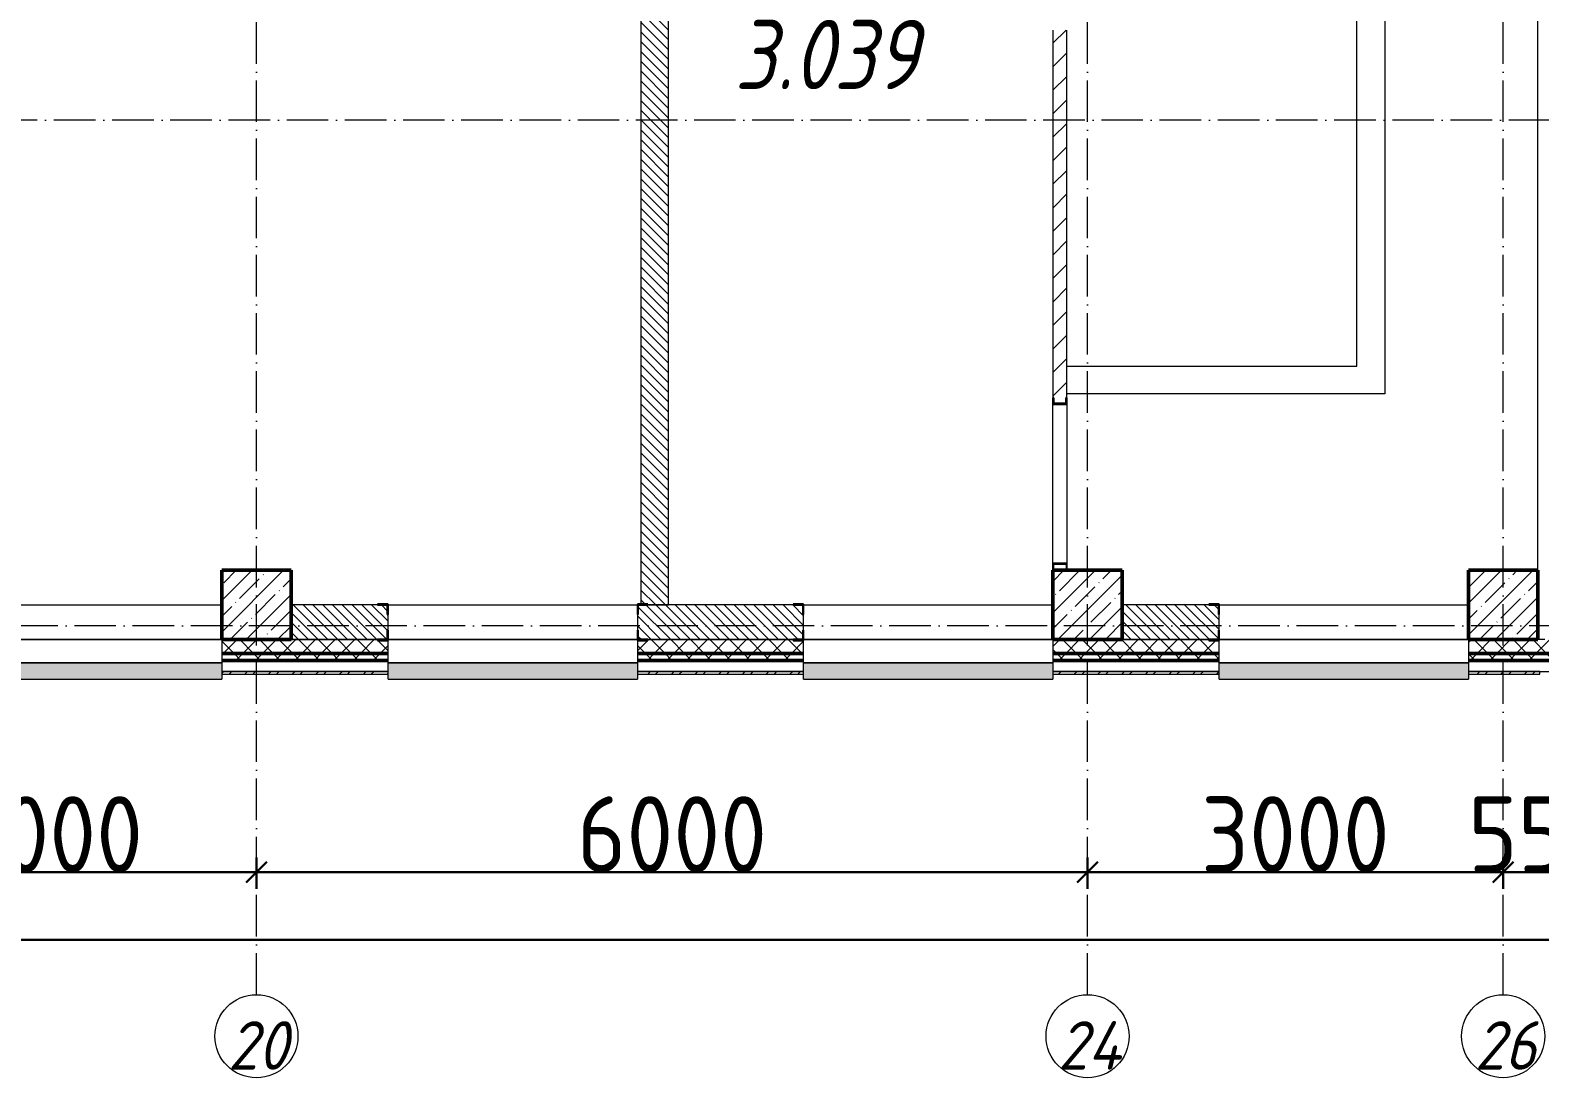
# Model space of a CAD drawing. Header units: millimetres. Extents: x 35697 to 388678, y -91946 to 171347.
# Drawn here: x 311188 to 322086, y -91946 to -84382 of the extents above; entities that cross this region are included whole.
import ezdxf

# ---------------------------------------------------------------- set-up
doc = ezdxf.new("R2010")
doc.units = ezdxf.units.MM
doc.linetypes.add('50_200_ШТРИХ_1Т_ш5_п1_п1_', pattern=[700, 500, -100, 0, -100])
for name, color, linetype, lineweight in [('A-____-____-DIMS', 7, 'Continuous', 9), ('A-FLOR-____-OTLN', 7, 'Continuous', 9), ('A-GENM-____-MCUT', 7, 'Continuous', 25), ('A-GENM-____-OTLN-1', 7, 'Continuous', 25), ('A-GLAZ-____-OTLN', 7, 'Continuous', 9), ('A-WALL-____-MCUT-2', 7, 'Continuous', 50), ('A-WALL-____-MCUT-3', 7, 'Continuous', 9), ('A-WALL-____-OTLN', 7, 'Continuous', 9), ('A-WALL-____-PATT-1', 7, 'Continuous', 9), ('A-WALL-FNSH-MCUT-1', 7, 'Continuous', 9), ('I-WALL-____-OTLN', 7, 'Continuous', 9), ('S-COLS-____-MCUT', 7, 'Continuous', 50), ('S-COLS-____-OTLN', 7, 'Continuous', 9), ('S-GRID-____-IDEN', 7, 'Continuous', 9), ('S-GRID-____-OTLN-1', 7, '50_200_ШТРИХ_1Т_ш5_п1_п1_', 9), ('Марки помещений', 7, 'Continuous', 9), ('стяжа', 7, 'Continuous', 30)]:
    doc.layers.add(name, color=color, linetype=linetype, lineweight=lineweight)
doc.layers.add('A-GLAZ-____-OTLN-1', color=7, linetype='Continuous', lineweight=9, true_color=0xc0c0c0)
doc.styles.add('ISOCPEUR_I', font='isocpeui.ttf', dxfattribs={"width": 0.9, "height": 2.5})
doc.styles.add('ISOCPEUR_I_2', font='isocpeui.ttf', dxfattribs={"width": 0.85, "height": 2.3})
doc.styles.add('ISOCPEUR_I_9', font='isocpeui.ttf', dxfattribs={"width": 0.9, "height": 250})
doc.styles.add('СПДС', font='isocpeur.ttf', dxfattribs={"width": 0.9})
doc.dimstyles.new('ISO-2_5_0_9К_БОЛЬШОЙ_ОСИ', dxfattribs={"dimscale": 304.8, "dimtxt": 248.995294, "dimasz": 0.492126, "dimexe": 0.393701, "dimexo": 0, "dimgap": 0, "dimtad": 1, "dimdec": 0, "dimzin": 0, "dimdsep": 46, "dimtxsty": 'ISOCPEUR_I_9', "dimblk1": 'OBLIQUE', "dimblk2": 'OBLIQUE', "dimsah": 1, "dimcen": 0.09, "dimdle": 0.393701, "dimazin": 0, "dimtfac": 1, "dimtdec": 4, "dimtix": 1, "dimtmove": 0, "dimatfit": 3, "dimfxl": 1, "dimtvp": 1, "dimtolj": 1, "dimtzin": 0, "dimarcsym": 2})
pattern_1 = [(135, (283770.707, -86863.456), (-35.35534, -35.35534), [])]
pattern_2 = [(45, (283770.71, -86863.46), (-70.71068, 70.71068), []), (135, (283770.71, -86863.46), (-70.71068, -70.71068), [])]

# ---------------------------------------------------------------- blocks, each defined once
blk = doc.blocks.new('BSC_Колонна _Прямоугольная - 500х500-V72-АР1_План отверстий 3 этажа в осях 1-64_А-ГГ')
at = {"layer": 'S-COLS-____-OTLN'}
h = blk.add_hatch(dxfattribs=at)
h.set_pattern_fill('FP_109', color=256, style=0, pattern_type=2)
h.set_pattern_definition([(45, (-38050, 1668.96), (-114.04925, 114.04925), []), (45, (-37935.95, 1668.96), (-114.04925, 114.04925), [201.613, -40.323, 3.353, -36.97])])
h.paths.add_polyline_path([(-250, -250), (250, -250), (250, 250), (-250, 250)], flags=0)
at = {"layer": 'S-COLS-____-MCUT'}
for p, q in [((250, 250), (-250, 250)), ((-250, 250), (-250, -250)), ((250, -250), (250, 250)), ((-250, -250), (250, -250))]:
    blk.add_line(p, q, dxfattribs=at)
blk = doc.blocks.new('BSC_Колонна _Прямоугольная - 500х500-V74-АР1_План отверстий 3 этажа в осях 1-64_А-ГГ')
at = {"layer": 'S-COLS-____-OTLN'}
h = blk.add_hatch(dxfattribs=at)
h.set_pattern_fill('FP_111', color=256, style=0, pattern_type=2)
h.set_pattern_definition([(45, (-29050, 1668.96), (-114.04925, 114.04925), []), (45, (-28935.95, 1668.96), (-114.04925, 114.04925), [201.613, -40.323, 3.353, -36.97])])
h.paths.add_polyline_path([(-250, -250), (250, -250), (250, 250), (-250, 250)], flags=0)
at = {"layer": 'S-COLS-____-MCUT'}
for p, q in [((250, 250), (-250, 250)), ((-250, 250), (-250, -250)), ((250, -250), (250, 250)), ((-250, -250), (250, -250))]:
    blk.add_line(p, q, dxfattribs=at)
blk = doc.blocks.new('BSC_Колонна _Прямоугольная - 500х500-V113-АР1_План отверстий 3 этажа в осях 1-64_А-ГГ')
at = {"layer": 'S-COLS-____-OTLN'}
h = blk.add_hatch(dxfattribs=at)
h.set_pattern_fill('FP_136', color=256, style=0, pattern_type=2)
h.set_pattern_definition([(45, (-35050, 1668.96), (-114.04925, 114.04925), []), (45, (-34935.95, 1668.96), (-114.04925, 114.04925), [201.613, -40.323, 3.353, -36.97])])
h.paths.add_polyline_path([(-150, -250), (250, -250), (250, 250), (-250, 250), (-250, -250), (-153, -250)], flags=0)
at = {"layer": 'S-COLS-____-MCUT'}
for p, q in [((-250, 250), (-250, -250)), ((-153, 250), (-247, 250)), ((250, 250), (-150, 250)), ((250, -250), (250, 250)), ((-250, -250), (250, -250))]:
    blk.add_line(p, q, dxfattribs=at)
blk = doc.blocks.new('Фахверк_СКБ_Уголок - 250_2700-27497298-АР1_План отверстий 3 этажа в осях 1-64_А-ГГ')
at = {"layer": 'A-GENM-____-MCUT'}
for p, q in [((200, 181), (125, 181)), ((125, 181), (125, 106)), ((131, 106), (131, 175)), ((131, 175), (200, 175)), ((200, 175), (200, 181)), ((125, 106), (131, 106)), ((131, -6), (125, -6)), ((125, -6), (125, -81)), ((125, -81), (200, -81)), ((131, -75), (131, -6)), ((200, -75), (131, -75)), ((200, -81), (200, -75))]:
    blk.add_line(p, q, dxfattribs=at)
blk = doc.blocks.new('154_Стойка_СКБ_Швеллер - СМ-2180_100-28318692-АР1_План отверстий 3 этажа в осях 1-64_А-ГГ')
at = {"layer": 'A-GENM-____-MCUT'}
for p, q in [((171, 50), (125, 50)), ((125, 50), (125, -50)), ((129.5, 42.4), (171, 42.4)), ((129.5, -42.4), (129.5, 42.4)), ((171, 42.4), (171, 50)), ((125, -50), (171, -50)), ((171, -42.4), (129.5, -42.4)), ((171, -50), (171, -42.4))]:
    blk.add_line(p, q, dxfattribs=at)
blk = doc.blocks.new('154_Фахверк_СКБ_Швеллер - Тип_100_3550_1-28320239-АР1_План отверстий 3 этажа в осях 1-64_А-ГГ')
at = {"layer": 'A-GENM-____-MCUT'}
for p, q in [((175, 50), (125, 50)), ((125, 50), (125, -50)), ((128, 47), (175, 47)), ((128, -47), (128, 47)), ((175, 47), (175, 50)), ((125, -50), (175, -50)), ((175, -47), (128, -47)), ((175, -50), (175, -47))]:
    blk.add_line(p, q, dxfattribs=at)
blk = doc.blocks.new('Отлив_СКБ - Отлив витража_120_НВФ-31885687-АР1_План отверстий 3 этажа в осях 1-64_А-ГГ')
at = {"layer": 'A-GLAZ-____-OTLN-1'}
for points in [[(0, 0), (0, -2), (1800, -2), (1800, 0), (534, 0)], [(0, -2), (0, -120), (1800, -120), (1800, -2), (534, -2)]]:
    blk.add_hatch(color=256, dxfattribs=at).paths.add_polyline_path(points, flags=0)
at = {"layer": 'A-GLAZ-____-OTLN'}
for p, q in [((0, 0), (1800, 0)), ((1800, -2), (0, -2)), ((0, -120), (0, -83)), ((1800, -83), (1800, -120)), ((0, -120), (1800, -120))]:
    blk.add_line(p, q, dxfattribs=at)
blk = doc.blocks.new('Отлив_СКБ - Отлив витража_120_НВФ-V214-АР1_План отверстий 3 этажа в осях 1-64_А-ГГ')
at = {"layer": 'A-GLAZ-____-OTLN-1'}
for points in [[(0, -2), (1800, -2), (1800, 0), (0, 0)], [(731, -120), (1800, -120), (1800, -2), (0, -2), (0, -120)]]:
    blk.add_hatch(color=256, dxfattribs=at).paths.add_polyline_path(points, flags=0)
at = {"layer": 'A-GLAZ-____-OTLN'}
for p, q in [((0, 0), (1800, 0)), ((1800, -2), (0, -2)), ((0, -120), (0, -83)), ((1800, -63), (1800, -120)), ((0, -120), (1800, -120))]:
    blk.add_line(p, q, dxfattribs=at)
blk = doc.blocks.new('Ось сетки - Круг_Ø6_00__ISO-2_5_0_9K_-25732049-АР1_План отверстий 3 этажа в осях 1-64_А-ГГ')
at = {"layer": 'S-GRID-____-IDEN'}
blk.add_circle((0, 0), 3, dxfattribs=at)
blk = doc.blocks.new('_Oblique')
at = {"color": 0, "linetype": 'ByBlock', "lineweight": -2}
blk.add_line((-0.5, -0.5), (0.5, 0.5), dxfattribs=at)
blk = doc.blocks.new('*D2114')
at = {"layer": 'A-____-____-DIMS', "color": 0, "lineweight": -2, "transparency": 16777216}
for p, q in [((309821, -90356), (309821, -90582)), ((312821, -90356), (312821, -90582)), ((309701, -90462), (312941, -90462))]:
    blk.add_line(p, q, dxfattribs=at)
at = {"layer": 'Defpoints', "color": 0, "transparency": 16777216}
for p in [(309821, -90356), (312821, -90356), (312821, -90462)]:
    blk.add_point(p, dxfattribs=at)
at = {"layer": 'A-____-____-DIMS', "color": 0, "lineweight": -2, "transparency": 16777216, "xscale": 150, "yscale": 150, "zscale": 150, "rotation": 180}
blk.add_blockref('_Oblique', (309821, -90462), dxfattribs=at)
at = {"layer": 'A-____-____-DIMS', "color": 0, "lineweight": -2, "transparency": 16777216, "xscale": 150, "yscale": 150, "zscale": 150}
blk.add_blockref('_Oblique', (312821, -90462), dxfattribs=at)
at = {"layer": 'A-____-____-DIMS', "color": 0, "transparency": 16777216, "insert": (311321, -90188), "char_height": 548.6, "attachment_point": 5, "style": 'СПДС'}
blk.add_mtext('\\A1;3000', dxfattribs=at)
blk = doc.blocks.new('*D2115')
at = {"layer": 'A-____-____-DIMS', "color": 0, "lineweight": -2, "transparency": 16777216}
for p, q in [((312821, -90356), (312821, -90582)), ((318821, -90356), (318821, -90582)), ((312701, -90462), (318941, -90462))]:
    blk.add_line(p, q, dxfattribs=at)
at = {"layer": 'Defpoints', "color": 0, "transparency": 16777216}
for p in [(312821, -90356), (318821, -90356), (318821, -90462)]:
    blk.add_point(p, dxfattribs=at)
at = {"layer": 'A-____-____-DIMS', "color": 0, "lineweight": -2, "transparency": 16777216, "xscale": 150, "yscale": 150, "zscale": 150, "rotation": 180}
blk.add_blockref('_Oblique', (312821, -90462), dxfattribs=at)
at = {"layer": 'A-____-____-DIMS', "color": 0, "lineweight": -2, "transparency": 16777216, "xscale": 150, "yscale": 150, "zscale": 150}
blk.add_blockref('_Oblique', (318821, -90462), dxfattribs=at)
at = {"layer": 'A-____-____-DIMS', "color": 0, "transparency": 16777216, "insert": (315821, -90188), "char_height": 548.6, "attachment_point": 5, "style": 'СПДС'}
blk.add_mtext('\\A1;6000', dxfattribs=at)
blk = doc.blocks.new('*D2116')
at = {"layer": 'A-____-____-DIMS', "color": 0, "lineweight": -2, "transparency": 16777216}
for p, q in [((318821, -90356), (318821, -90582)), ((321821, -90356), (321821, -90582)), ((318701, -90462), (321941, -90462))]:
    blk.add_line(p, q, dxfattribs=at)
at = {"layer": 'Defpoints', "color": 0, "transparency": 16777216}
for p in [(318821, -90356), (321821, -90356), (321821, -90462)]:
    blk.add_point(p, dxfattribs=at)
at = {"layer": 'A-____-____-DIMS', "color": 0, "lineweight": -2, "transparency": 16777216, "xscale": 150, "yscale": 150, "zscale": 150, "rotation": 180}
blk.add_blockref('_Oblique', (318821, -90462), dxfattribs=at)
at = {"layer": 'A-____-____-DIMS', "color": 0, "lineweight": -2, "transparency": 16777216, "xscale": 150, "yscale": 150, "zscale": 150}
blk.add_blockref('_Oblique', (321821, -90462), dxfattribs=at)
at = {"layer": 'A-____-____-DIMS', "color": 0, "transparency": 16777216, "insert": (320321, -90188), "char_height": 548.6, "attachment_point": 5, "style": 'СПДС'}
blk.add_mtext('\\A1;3000', dxfattribs=at)
blk = doc.blocks.new('*D2117')
at = {"layer": 'A-____-____-DIMS', "color": 0, "lineweight": -2, "transparency": 16777216}
for p, q in [((321821, -90356), (321821, -90582)), ((322371, -90356), (322371, -90582)), ((321821, -90462), (321671, -90462)), ((321821, -90462), (322371, -90462)), ((322371, -90462), (322521, -90462))]:
    blk.add_line(p, q, dxfattribs=at)
at = {"layer": 'Defpoints', "color": 0, "transparency": 16777216}
for p in [(321821, -90356), (322371, -90356), (322371, -90462)]:
    blk.add_point(p, dxfattribs=at)
at = {"layer": 'A-____-____-DIMS', "color": 0, "lineweight": -2, "transparency": 16777216, "xscale": 150, "yscale": 150, "zscale": 150}
blk.add_blockref('_Oblique', (321821, -90462), dxfattribs=at)
at = {"layer": 'A-____-____-DIMS', "color": 0, "lineweight": -2, "transparency": 16777216, "xscale": 150, "yscale": 150, "zscale": 150, "rotation": 180}
blk.add_blockref('_Oblique', (322371, -90462), dxfattribs=at)
at = {"layer": 'A-____-____-DIMS', "color": 0, "transparency": 16777216, "insert": (322096, -90188), "char_height": 548.6, "attachment_point": 5, "style": 'СПДС'}
blk.add_mtext('\\A1;550', dxfattribs=at)
blk = doc.blocks.new('*D2135')
at = {"layer": 'A-____-____-DIMS', "color": 0, "lineweight": -2, "transparency": 16777216}
for p, q in [((281421, -90844), (281421, -91070)), ((384921, -90844), (384921, -91070)), ((281301, -90950), (385041, -90950))]:
    blk.add_line(p, q, dxfattribs=at)
at = {"layer": 'Defpoints', "color": 0, "transparency": 16777216}
for p in [(281421, -90844), (384921, -90844), (384921, -90950)]:
    blk.add_point(p, dxfattribs=at)
at = {"layer": 'A-____-____-DIMS', "color": 0, "lineweight": -2, "transparency": 16777216, "xscale": 150, "yscale": 150, "zscale": 150, "rotation": 180}
blk.add_blockref('_Oblique', (281421, -90950), dxfattribs=at)
at = {"layer": 'A-____-____-DIMS', "color": 0, "lineweight": -2, "transparency": 16777216, "xscale": 150, "yscale": 150, "zscale": 150}
blk.add_blockref('_Oblique', (384921, -90950), dxfattribs=at)
at = {"layer": 'A-____-____-DIMS', "color": 0, "transparency": 16777216, "insert": (333171, -90676), "char_height": 548.6, "attachment_point": 5, "style": 'СПДС'}
blk.add_mtext('\\A1;103500', dxfattribs=at)
blk = doc.blocks.new('3эт')
at = {"layer": 'S-GRID-____-OTLN-1', "color": 251, "ltscale": 0.6, "true_color": 0x636466}
for p, q in [((312820.7, -91346.1), (312820.7, -76712.9)), ((318820.7, -91346.1), (318820.7, -76712.9)), ((321820.7, -91346.1), (321820.7, -76712.9)), ((387697.2, -85032.4), (279101.9, -85032.4)), ((387845.1, -88682.4), (279101.9, -88682.4))]:
    blk.add_line(p, q, dxfattribs=at)
at = {"layer": 'S-GRID-____-IDEN', "char_height": 350, "attachment_point": 1, "style": 'ISOCPEUR_I'}
for s, insert, width in [('20', (312615.8, -91537.3), 404.05), ('24', (318606.8, -91537.3), 425.696), ('26', (321615.8, -91537.3), 404.05)]:
    blk.add_mtext(s, dxfattribs=dict(at, insert=insert, width=width))
at = {"layer": 'A-____-____-DIMS'}
for base, p1, p2, override, picture, middle in [((312820.7, -90462), (309820.7, -90355.9), (312820.7, -90355.9), {"dimtxt": 1.8, "dimpost": '<>', "dimtxsty": 'СПДС', "dimfxl": 3000}, '*D2114', (311320.7, -90187.7)), ((318820.7, -90462), (312820.7, -90355.9), (318820.7, -90355.9), {"dimtxt": 1.8, "dimpost": '<>', "dimtxsty": 'СПДС', "dimfxl": 6000}, '*D2115', (315820.7, -90187.7)), ((321820.7, -90462), (318820.7, -90355.9), (321820.7, -90355.9), {"dimtxt": 1.8, "dimpost": '<>', "dimtxsty": 'СПДС', "dimfxl": 3000}, '*D2116', (320320.7, -90187.7)), ((322370.7, -90462), (321820.7, -90355.9), (322370.7, -90355.9), {"dimtxt": 1.8, "dimpost": '<>', "dimtxsty": 'СПДС', "dimfxl": 550}, '*D2117', (322095.7, -90187.7)), ((384920.7, -90950.2), (281420.7, -90844.1), (384920.7, -90844.1), {"dimtxt": 1.8, "dimpost": '<>', "dimtxsty": 'СПДС', "dimfxl": 103500}, '*D2135', (333170.7, -90675.9))]:
    dim = blk.add_linear_dim(base=base, p1=p1, p2=p2, dimstyle='ISO-2_5_0_9К_БОЛЬШОЙ_ОСИ', override=override, dxfattribs=at)
    dim.commit()
    dim.dimension.update_dxf_attribs({"geometry": picture, "text_midpoint": middle})

msp = doc.modelspace()

# ---------------------------------------------------------------- hatches: boundary and pattern name
at = {"layer": 'A-WALL-____-PATT-1'}
h = msp.add_hatch(dxfattribs=at)
h.set_pattern_fill('FP_6', color=256, style=0, pattern_type=2)
h.set_pattern_definition(pattern_1)
h.paths.add_polyline_path([(315796, -88532), (315796, -81432), (315596, -81432), (315596, -88526), (315646, -88526), (315646, -88532)], flags=0)
h = msp.add_hatch(dxfattribs=at)
h.set_pattern_fill('FP_4', color=256, style=0, pattern_type=2)
h.set_pattern_definition([(45, (283770.71, -86863.46), (-84.8528, 84.8528), [])])
h.paths.add_polyline_path([(318574, -88282), (318668, -88282), (318668, -88235), (318574, -88235)], flags=0)
h.paths.add_polyline_path([(318663, -87078), (318663, -87036), (318671, -87036), (318671, -84382), (318571, -84382), (318572, -87036), (318578, -87036), (318578, -87078)], flags=0)
h.paths.add_polyline_path([(318668, -84379), (318668, -84332), (318671, -84332), (318671, -81682), (318571, -81682), (318571, -84332), (318574, -84332), (318574, -84379), (318621, -84379)], flags=0)
h = msp.add_hatch(dxfattribs=at)
h.set_pattern_fill('FP_6', color=256, style=0, pattern_type=2)
h.set_pattern_definition(pattern_1)
h.paths.add_polyline_path([(315577, -88782), (316765, -88782), (316765, -88713), (316771, -88713), (316771, -88601), (316765, -88601), (316765, -88532), (315577, -88532), (315577, -88601), (315571, -88601), (315571, -88713), (315577, -88713)], flags=0)
h.paths.add_polyline_path([(313765, -88782), (313765, -88713), (313771, -88713), (313771, -88601), (313765, -88601), (313765, -88532), (313071, -88532), (313071, -88782), (313696, -88782)], flags=0)
h = msp.add_hatch(dxfattribs=at)
h.set_pattern_fill('FP_6', color=256, style=0, pattern_type=2)
h.set_pattern_definition(pattern_1)
h.paths.add_polyline_path([(319765, -88782), (319765, -88713), (319771, -88713), (319771, -88601), (319765, -88601), (319765, -88532), (319071, -88532), (319071, -88782), (319696, -88782)], flags=0)
h = msp.add_hatch(dxfattribs=at)
h.set_pattern_fill('FP_1', color=256, style=0, pattern_type=2)
h.set_pattern_definition(pattern_2)
h.paths.add_polyline_path([(384521, -88882), (385021, -88882), (385021, -88782), (375996, -88782), (375996, -88788), (375921, -88788), (375921, -88882), (384502, -88882)], flags=0)
h.paths.add_polyline_path([(373014, -88882), (374121, -88882), (374121, -88788), (374046, -88788), (374046, -88782), (366171, -88782), (366171, -88882), (372771, -88882)], flags=0)
h.paths.add_polyline_path([(365171, -88882), (365171, -88782), (364046, -88782), (364046, -88788), (363971, -88788), (363971, -88882), (365060, -88882)], flags=0)
h.paths.add_polyline_path([(362171, -88882), (362171, -88788), (362096, -88788), (362096, -88782), (361046, -88782), (361046, -88788), (360971, -88788), (360971, -88882), (361525, -88882)], flags=0)
h.paths.add_polyline_path([(359171, -88882), (359171, -88782), (358046, -88782), (358046, -88788), (357971, -88788), (357971, -88882), (358046, -88882)], flags=0)
h.paths.add_polyline_path([(354771, -88882), (356171, -88882), (356171, -88782), (354846, -88782), (354846, -88788), (354771, -88788)], flags=0)
h.paths.add_polyline_path([(352688, -88882), (352971, -88882), (352971, -88788), (352896, -88788), (352896, -88782), (351846, -88782), (351846, -88788), (351771, -88788), (351771, -88882), (351804, -88882)], flags=0)
h.paths.add_polyline_path([(349971, -88882), (349971, -88782), (348846, -88782), (348846, -88788), (348771, -88788), (348771, -88882), (348846, -88882)], flags=0)
h.paths.add_polyline_path([(346621, -88882), (346971, -88882), (346971, -88788), (346896, -88788), (346896, -88782), (345846, -88782), (345846, -88788), (345771, -88788), (345771, -88882), (346502, -88882)], flags=0)
h.paths.add_polyline_path([(343971, -88882), (343971, -88788), (343896, -88788), (343896, -88782), (342846, -88782), (342846, -88788), (342771, -88788), (342771, -88882), (343851, -88882)], flags=0)
h.paths.add_polyline_path([(340971, -88882), (340971, -88788), (340896, -88788), (340896, -88782), (339846, -88782), (339846, -88788), (339771, -88788), (339771, -88882), (340316, -88882)], flags=0)
h.paths.add_polyline_path([(336781, -88882), (337971, -88882), (337971, -88788), (337896, -88788), (337896, -88782), (336846, -88782), (336846, -88788), (336771, -88788), (336771, -88882), (336777, -88882)], flags=0)
h.paths.add_polyline_path([(333771, -88882), (334971, -88882), (334971, -88788), (334896, -88788), (334896, -88782), (333846, -88782), (333846, -88788), (333771, -88788)], flags=0)
h.paths.add_polyline_path([(328827, -88882), (328971, -88882), (328971, -88788), (328896, -88788), (328896, -88782), (327846, -88782), (327846, -88788), (327771, -88788), (327771, -88882), (328621, -88882)], flags=0)
h.paths.add_polyline_path([(325971, -88882), (325971, -88788), (325896, -88788), (325896, -88782), (324846, -88782), (324846, -88788), (324771, -88788), (324771, -88882), (325965, -88882)], flags=0)
h.paths.add_polyline_path([(322641, -88882), (322971, -88882), (322971, -88788), (322896, -88788), (322896, -88782), (321571, -88782), (321571, -88882)], flags=0)
h.paths.add_polyline_path([(319106, -88882), (319771, -88882), (319771, -88788), (319696, -88788), (319696, -88782), (318571, -88782), (318571, -88882)], flags=0)
h.paths.add_polyline_path([(316771, -88882), (316771, -88788), (316696, -88788), (316696, -88782), (315646, -88782), (315646, -88788), (315571, -88788), (315571, -88882), (316765, -88882)], flags=0)
h.paths.add_polyline_path([(313771, -88882), (313771, -88788), (313696, -88788), (313696, -88782), (312571, -88782), (312571, -88882), (312920, -88882)], flags=0)
h.paths.add_polyline_path([(310771, -88882), (310771, -88788), (310696, -88788), (310696, -88782), (309571, -88782), (309571, -88882), (310269, -88882)], flags=0)
h.paths.add_polyline_path([(307771, -88882), (307771, -88788), (307696, -88788), (307696, -88782), (306646, -88782), (306646, -88788), (306571, -88788), (306571, -88882), (306734, -88882)], flags=0)
h.paths.add_polyline_path([(297897, -88882), (298771, -88882), (298771, -88788), (298696, -88788), (298696, -88782), (297646, -88782), (297646, -88788), (297571, -88788), (297571, -88882)], flags=0)
h.paths.add_polyline_path([(296129, -88882), (296571, -88882), (296571, -88788), (296496, -88788), (296496, -88782), (291246, -88782), (291246, -88788), (291171, -88788), (291171, -88882), (294671, -88882)], flags=0)
h.paths.add_polyline_path([(289059, -88882), (290171, -88882), (290171, -88788), (290096, -88788), (290096, -88782), (281321, -88782), (281321, -88882), (287292, -88882)], flags=0)
h = msp.add_hatch(dxfattribs=at)
h.set_pattern_fill('FP_1', color=256, style=0, pattern_type=2)
h.set_pattern_definition(pattern_2)
h.paths.add_polyline_path([(385021, -88932), (385121, -88932), (385121, -88882), (375921, -88882), (375921, -88932), (384502, -88932)], flags=0)
h.paths.add_polyline_path([(373014, -88932), (374121, -88932), (374121, -88882), (366171, -88882), (366171, -88932), (372130, -88932)], flags=0)
h.paths.add_polyline_path([(365060, -88932), (365171, -88932), (365171, -88882), (363971, -88882), (363971, -88932), (364177, -88932)], flags=0)
h.paths.add_polyline_path([(360971, -88932), (362171, -88932), (362171, -88882), (360971, -88882)], flags=0)
h.paths.add_polyline_path([(357991, -88932), (359171, -88932), (359171, -88882), (357971, -88882), (357971, -88932)], flags=0)
h.paths.add_polyline_path([(356171, -88932), (356171, -88882), (354771, -88882), (354771, -88932), (355339, -88932)], flags=0)
h.paths.add_polyline_path([(352971, -88932), (352971, -88882), (351771, -88882), (351771, -88932), (352688, -88932)], flags=0)
h.paths.add_polyline_path([(349971, -88932), (349971, -88882), (348771, -88882), (348771, -88932)], flags=0)
h.paths.add_polyline_path([(346971, -88932), (346971, -88882), (345771, -88882), (345771, -88932), (346502, -88932)], flags=0)
h.paths.add_polyline_path([(342771, -88932), (343971, -88932), (343971, -88882), (342771, -88882)], flags=0)
h.paths.add_polyline_path([(339771, -88932), (340971, -88932), (340971, -88882), (339771, -88882)], flags=0)
h.paths.add_polyline_path([(336781, -88932), (337971, -88932), (337971, -88882), (336771, -88882), (336771, -88932)], flags=0)
h.paths.add_polyline_path([(334971, -88932), (334971, -88882), (333771, -88882), (333771, -88932), (334130, -88932)], flags=0)
h.paths.add_polyline_path([(328827, -88932), (328971, -88932), (328971, -88882), (327771, -88882), (327771, -88932), (327944, -88932)], flags=0)
h.paths.add_polyline_path([(325971, -88932), (325971, -88882), (324771, -88882), (324771, -88932), (325292, -88932)], flags=0)
h.paths.add_polyline_path([(322641, -88932), (322971, -88932), (322971, -88882), (321571, -88882), (321571, -88932)], flags=0)
h.paths.add_polyline_path([(319771, -88932), (319771, -88882), (318571, -88882), (318571, -88932), (319106, -88932)], flags=0)
h.paths.add_polyline_path([(316771, -88932), (316771, -88882), (315571, -88882), (315571, -88932)], flags=0)
h.paths.add_polyline_path([(313771, -88932), (313771, -88882), (312571, -88882), (312571, -88932), (312920, -88932)], flags=0)
h.paths.add_polyline_path([(310771, -88932), (310771, -88882), (309571, -88882), (309571, -88932), (310269, -88932)], flags=0)
h.paths.add_polyline_path([(306734, -88932), (307771, -88932), (307771, -88882), (306571, -88882), (306571, -88932)], flags=0)
h.paths.add_polyline_path([(297571, -88932), (298771, -88932), (298771, -88882), (297571, -88882)], flags=0)
h.paths.add_polyline_path([(296571, -88932), (296571, -88882), (291171, -88882), (291171, -88932), (296129, -88932)], flags=0)
h.paths.add_polyline_path([(289943, -88932), (290171, -88932), (290171, -88882), (281221, -88882), (281221, -88932), (289059, -88932)], flags=0)
h = msp.add_hatch(dxfattribs=at)
h.set_pattern_fill('FP_3', color=256, style=0, pattern_type=2)
h.set_pattern_definition([(45, (283770.71, -86863.46), (-85.5366, 85.5366), []), (45, (283827.73, -86863.46), (-85.5366, 85.5366), [])])
h.paths.add_polyline_path([(322086, -89032), (322086, -89012), (321572, -89012), (321572, -89032)], flags=0)
h.paths.add_polyline_path([(319771, -89032), (319771, -89012), (318571, -89012), (318571, -89032), (319106, -89032)], flags=0)
h.paths.add_polyline_path([(316771, -89032), (316771, -89012), (315572, -89012), (315572, -89032)], flags=0)
h.paths.add_polyline_path([(313771, -89032), (313771, -89012), (312571, -89012), (312571, -89032), (312920, -89032)], flags=0)
h.paths.add_polyline_path([(310269, -89032), (310771, -89032), (310771, -89012), (309572, -89012), (309572, -89032)], flags=0)
h.paths.add_polyline_path([(307771, -89032), (307771, -89012), (306571, -89012), (306571, -89032), (306734, -89032)], flags=0)
h.paths.add_polyline_path([(297897, -89032), (298771, -89032), (298771, -89012), (297571, -89012), (297571, -89032)], flags=0)
h.paths.add_polyline_path([(296571, -89032), (296571, -89012), (291171, -89012), (291171, -89032), (296129, -89032)], flags=0)
h.paths.add_polyline_path([(289943, -89032), (290171, -89032), (290171, -89012), (281091, -89012), (281091, -89032), (289059, -89032)], flags=0)

# ---------------------------------------------------------------- linework, layer by layer
at = {"layer": 'A-FLOR-____-OTLN'}
msp.add_line((322071, -88282), (322071, -81682), dxfattribs=at)
at = {"layer": 'A-WALL-____-MCUT-2'}
for p, q in [((312571, -88882), (313771, -88882)), ((315571, -88882), (316771, -88882)), ((318571, -88882), (319771, -88882)), ((321571, -88882), (322971, -88882)), ((312571, -88932), (313771, -88932)), ((315571, -88932), (316771, -88932)), ((318571, -88932), (319771, -88932)), ((321571, -88932), (322971, -88932))]:
    msp.add_line(p, q, dxfattribs=at)
at = {"layer": 'A-WALL-____-MCUT-3'}
for p, q in [((315796, -88532), (315796, -81432)), ((315596, -81632), (315596, -88526)), ((313696, -88532), (313071, -88532)), ((315646, -88532), (315796, -88532)), ((316696, -88532), (315646, -88532)), ((319696, -88532), (319071, -88532)), ((313771, -88713), (313771, -88601)), ((315571, -88601), (315571, -88713)), ((316771, -88713), (316771, -88601)), ((319771, -88713), (319771, -88601)), ((312571, -88782), (312571, -89012)), ((313696, -88782), (313071, -88782)), ((313071, -88782), (313696, -88782)), ((313771, -89012), (313771, -88788)), ((315571, -88788), (315571, -89012)), ((316696, -88782), (315646, -88782)), ((315646, -88782), (316696, -88782)), ((316771, -89012), (316771, -88788)), ((318571, -88782), (318571, -89012)), ((319696, -88782), (319071, -88782)), ((319071, -88782), (319696, -88782)), ((319771, -89012), (319771, -88788)), ((321571, -88782), (321571, -89012)), ((322121, -88782), (322071, -88782)), ((312571, -89012), (313771, -89012)), ((315571, -89012), (316771, -89012)), ((318571, -89012), (319771, -89012)), ((321571, -89012), (322971, -89012))]:
    msp.add_line(p, q, dxfattribs=at)
at = {"layer": 'A-WALL-____-OTLN'}
for p, q in [((310771, -88532), (312571, -88532)), ((313771, -88532), (315571, -88532)), ((316771, -88532), (318571, -88532)), ((319771, -88532), (321571, -88532)), ((310771, -88782), (312571, -88782)), ((312571, -88782), (310771, -88782)), ((313771, -88782), (315571, -88782)), ((315571, -88782), (313771, -88782)), ((316771, -88782), (318571, -88782)), ((318571, -88782), (316771, -88782)), ((319771, -88782), (321571, -88782)), ((321571, -88782), (319771, -88782)), ((315572, -89032), (315571, -89032)), ((321572, -89032), (321571, -89032))]:
    msp.add_line(p, q, dxfattribs=at)
at = {"layer": 'A-WALL-FNSH-MCUT-1'}
for p, q in [((318571, -84382), (318571, -87036)), ((318671, -87036), (318671, -84382)), ((313771, -89012), (312571, -89012)), ((312571, -89012), (312571, -89032)), ((312571, -89032), (313771, -89032)), ((313771, -89032), (313771, -89012)), ((316771, -89012), (315572, -89012)), ((315572, -89012), (315572, -89032)), ((315572, -89032), (316771, -89032)), ((316771, -89032), (316771, -89012)), ((319771, -89012), (318571, -89012)), ((318571, -89012), (318571, -89032)), ((318571, -89032), (319771, -89032)), ((319771, -89032), (319771, -89012)), ((322086, -89012), (321572, -89012)), ((321572, -89012), (321572, -89032)), ((321572, -89032), (322086, -89032)), ((322086, -89032), (322086, -89012))]:
    msp.add_line(p, q, dxfattribs=at)
at = {"layer": 'I-WALL-____-OTLN'}
for p, q in [((320766, -86807), (320766, -81682)), ((320966, -81682), (320966, -87007)), ((318671, -86807), (320766, -86807)), ((320966, -87007), (318671, -87007)), ((318571, -88232), (318571, -87082)), ((318671, -87082), (318671, -88232))]:
    msp.add_line(p, q, dxfattribs=at)

# ---------------------------------------------------------------- block references
at = {"layer": 'A-GENM-____-OTLN-1'}
for name, p, rotation in [('154_Стойка_СКБ_Швеллер - СМ-2180_100-28318692-АР1_План отверстий 3 этажа в осях 1-64_А-ГГ', (318621, -87207), 89.99999999999991), ('154_Фахверк_СКБ_Швеллер - Тип_100_3550_1-28320239-АР1_План отверстий 3 этажа в осях 1-64_А-ГГ', (318621, -88107), 269.9999999999999), ('Фахверк_СКБ_Уголок - 250_2700-27497298-АР1_План отверстий 3 этажа в осях 1-64_А-ГГ', (313896, -88607), 180), ('Фахверк_СКБ_Уголок - 250_2700-27497298-АР1_План отверстий 3 этажа в осях 1-64_А-ГГ', (316896, -88607), 180), ('Фахверк_СКБ_Уголок - 250_2700-27497298-АР1_План отверстий 3 этажа в осях 1-64_А-ГГ', (319896, -88607), 180)]:
    msp.add_blockref(name, p, dxfattribs=dict(at, rotation=rotation))
msp.add_blockref('Фахверк_СКБ_Уголок - 250_2700-27497298-АР1_План отверстий 3 этажа в осях 1-64_А-ГГ', (315446, -88707), dxfattribs=at)
at = {"layer": 'A-GLAZ-____-OTLN'}
for name, p in [('Отлив_СКБ - Отлив витража_120_НВФ-31885687-АР1_План отверстий 3 этажа в осях 1-64_А-ГГ', (310771, -88949)), ('Отлив_СКБ - Отлив витража_120_НВФ-V214-АР1_План отверстий 3 этажа в осях 1-64_А-ГГ', (313771, -88949)), ('Отлив_СКБ - Отлив витража_120_НВФ-31885687-АР1_План отверстий 3 этажа в осях 1-64_А-ГГ', (316771, -88949)), ('Отлив_СКБ - Отлив витража_120_НВФ-V214-АР1_План отверстий 3 этажа в осях 1-64_А-ГГ', (319771, -88949))]:
    msp.add_blockref(name, p, dxfattribs=at)
at = {"layer": 'S-COLS-____-OTLN'}
for name, p in [('BSC_Колонна _Прямоугольная - 500х500-V74-АР1_План отверстий 3 этажа в осях 1-64_А-ГГ', (312821, -88532)), ('BSC_Колонна _Прямоугольная - 500х500-V113-АР1_План отверстий 3 этажа в осях 1-64_А-ГГ', (318821, -88532)), ('BSC_Колонна _Прямоугольная - 500х500-V72-АР1_План отверстий 3 этажа в осях 1-64_А-ГГ', (321821, -88532))]:
    msp.add_blockref(name, p, dxfattribs=at)
at = {"layer": 'S-GRID-____-IDEN', "xscale": 99.99999999999993, "yscale": 99.99999999999993, "zscale": 99.99999999999993}
for p in [(312821, -91646), (318821, -91646), (321821, -91646)]:
    msp.add_blockref('Ось сетки - Круг_Ø6_00__ISO-2_5_0_9K_-25732049-АР1_План отверстий 3 этажа в осях 1-64_А-ГГ', p, dxfattribs=at)
at = {"layer": 'стяжа'}
msp.add_blockref('3эт', (0, 0), dxfattribs=at)

# ---------------------------------------------------------------- texts
at = {"layer": 'Марки помещений', "insert": (316272, -84308), "char_height": 500, "width": 785.65, "attachment_point": 1, "style": 'ISOCPEUR_I_2'}
msp.add_mtext('3.039', dxfattribs=at)

doc.saveas('drawing.dxf')
